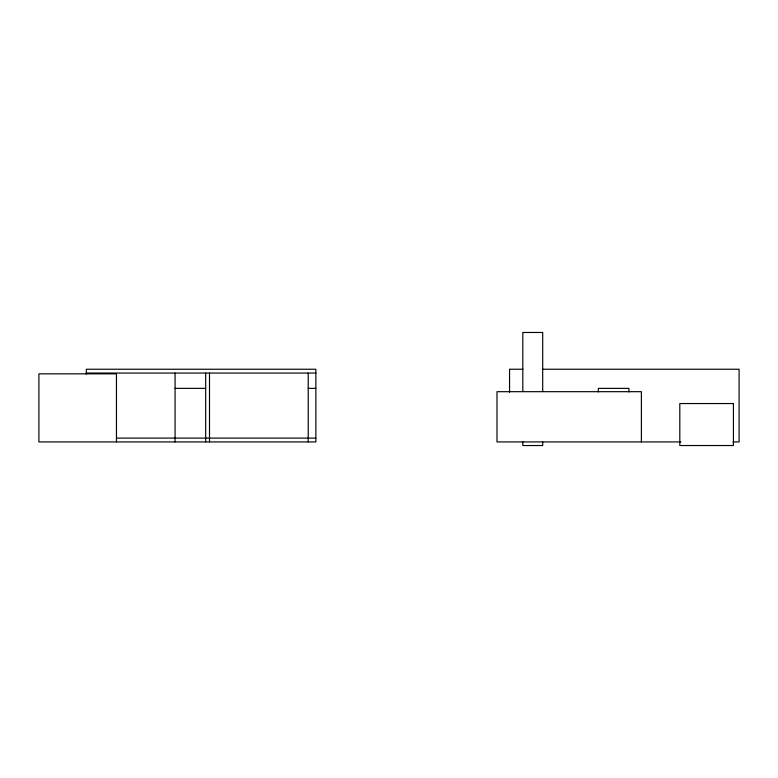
<?xml version="1.0" encoding="UTF-8"?>
<svg xmlns="http://www.w3.org/2000/svg" width="778" height="778" viewBox="0 0 778 778"><rect width="100%" height="100%" fill="white"/><g stroke="black" fill="none" stroke-linecap="round" stroke-linejoin="round"><path stroke-width="1.17" d="M522.913 369.239L509.551 369.239L509.551 392.258M542.344 369.239L739.1 369.239L739.1 441.923L733.032 441.923M86.319 373.061L315.868 373.061M175.079 388.368L205.684 388.368M308.214 388.368L315.868 388.368M116.681 438.102L315.868 438.102M680.799 441.923L496.996 441.923L496.996 391.684L641.383 391.684L641.383 441.923M628.916 391.937L628.916 388.368L598.311 388.368L598.311 391.937M542.694 391.402L542.694 332.469L522.816 332.469L522.816 391.402M542.694 441.923L542.694 445.531L522.816 445.531L522.816 441.923M308.214 373.061L308.214 441.923M209.506 373.061L209.506 441.923M205.684 373.061L205.684 441.923M175.079 373.061L175.079 441.923M116.457 441.923L116.457 373.829L38.9 373.829L38.9 441.923L315.868 441.923L315.868 369.239L86.319 369.239L86.319 374.082M733.43 403.549L679.807 403.549L679.807 445.531L733.43 445.531L733.43 403.549"/></g></svg>
